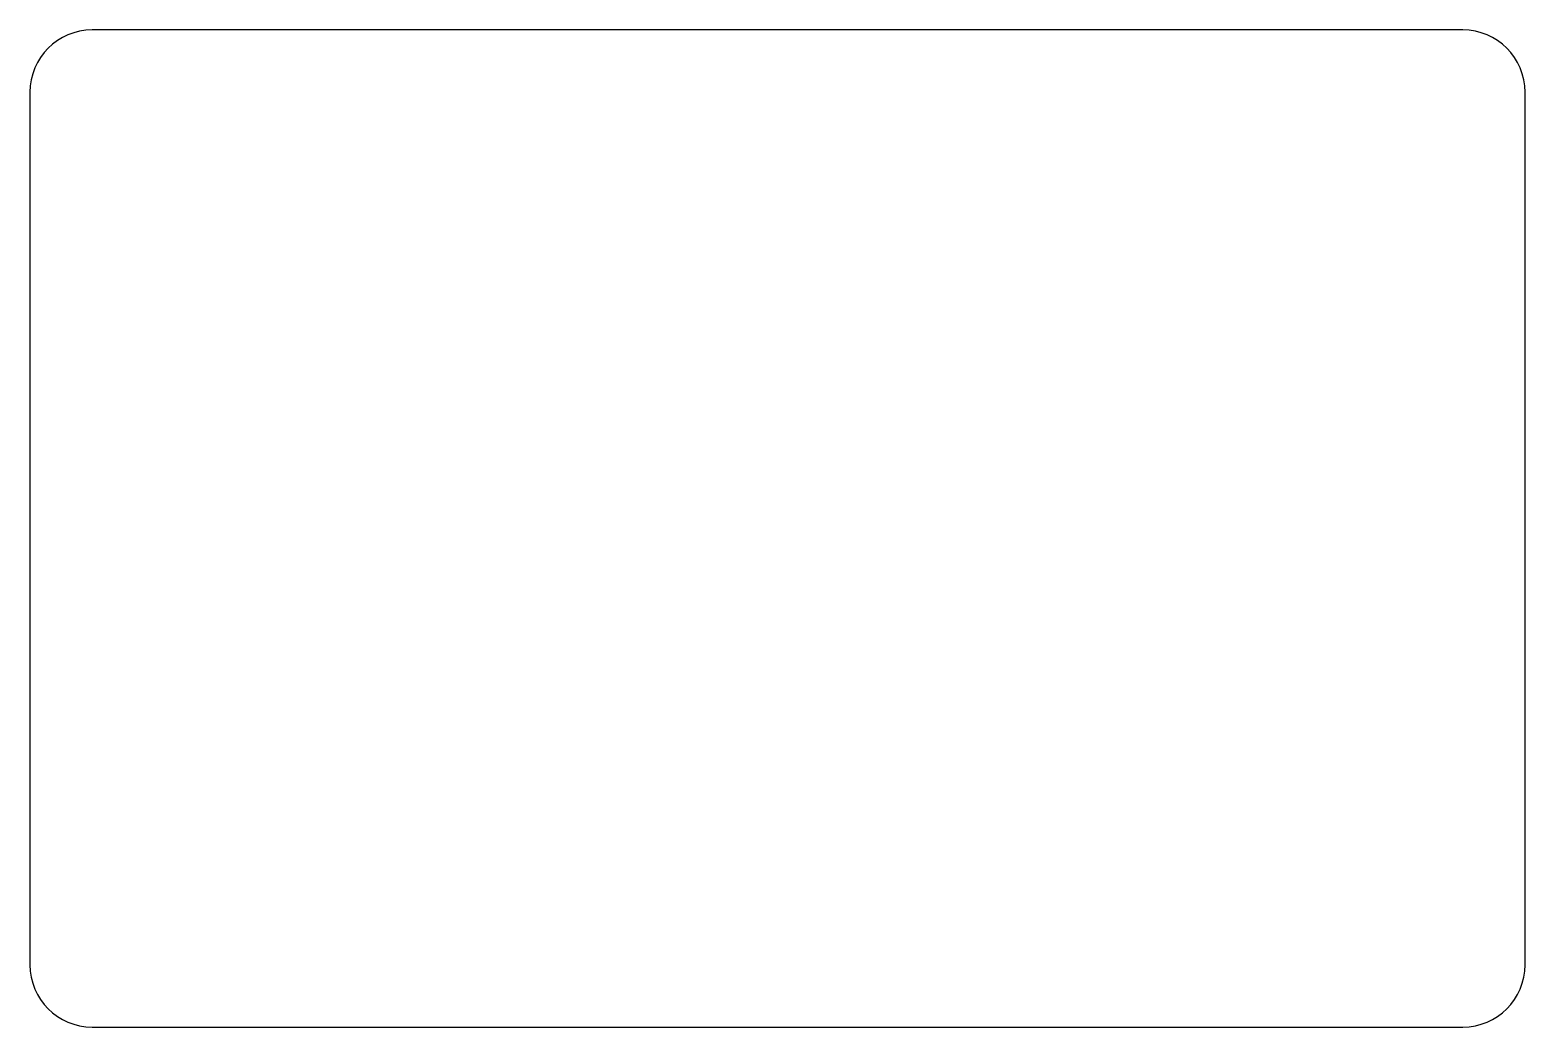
# Model space of a CAD drawing. Header units: millimetres. Extents: x -24 to 24, y -16 to 16.
import ezdxf

# ---------------------------------------------------------------- set-up
doc = ezdxf.new("R2010")
doc.units = ezdxf.units.MM
doc.layers.add('Sketch', color=7, linetype='CONTINUOUS')

msp = doc.modelspace()

# ---------------------------------------------------------------- linework, layer by layer
at = {"layer": 'Sketch'}
for p, q in [((22, 16), (-22, 16)), ((-24, 14), (-24, -14)), ((24, -14), (24, 14)), ((-22, -16), (22, -16))]:
    msp.add_line(p, q, dxfattribs=at)
for centre, start, end in [((-22, 14), 90, 180), ((22, 14), 0, 90), ((-22, -14), 180, -90), ((22, -14), -90, 0)]:
    msp.add_arc(centre, 2, start, end, dxfattribs=at)

doc.saveas('drawing.dxf')
